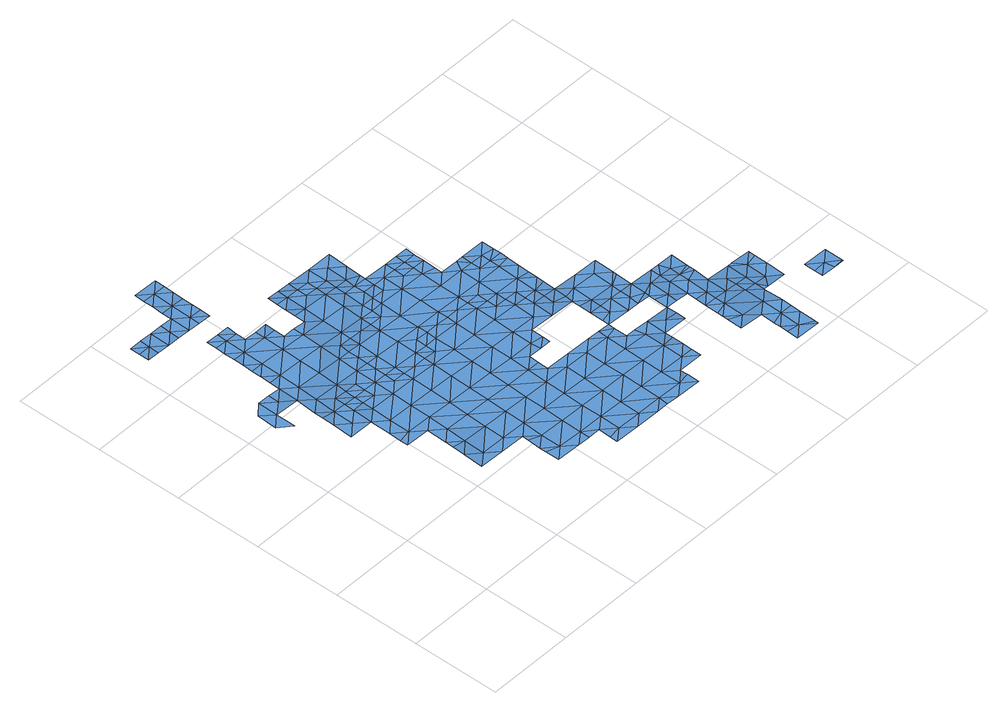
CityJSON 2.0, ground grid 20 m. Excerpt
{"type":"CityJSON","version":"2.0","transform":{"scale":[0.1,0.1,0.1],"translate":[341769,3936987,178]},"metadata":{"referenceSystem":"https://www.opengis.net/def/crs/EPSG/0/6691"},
"CityObjects":{
"waterbody1":{"type":"WaterBody","attributes":{"name":"5","class":"1140","function":"1","WaterBodyRiverFloodingRiskAttribute.description":"3","WaterBodyRiverFloodingRiskAttribute.rankOrg":"1","WaterBodyRiverFloodingRiskAttribute.adminType":"2","WaterBodyRiverFloodingRiskAttribute.scale":"L2"},"geometry":[{"type":"MultiSurface","lod":"1","boundaries":[[[0,1,2]],[[3,1,0]],[[0,4,3]],[[5,4,0]],[[6,5,0]],[[7,8,9]],[[10,4,5]],[[9,11,12]],[[7,13,8]],[[12,11,14]],[[5,15,10]],[[9,8,11]],[[16,17,18]],[[19,6,14]],[[18,17,20]],[[5,6,15]],[[21,11,8]],[[13,21,8]],[[22,17,16]],[[14,11,19]],[[23,13,20]],[[24,25,26]],[[27,15,6]],[[21,28,11]],[[20,17,23]],[[28,29,11]],[[11,29,19]],[[6,19,27]],[[26,30,31]],[[25,30,26]],[[32,21,13]],[[23,32,13]],[[30,33,31]],[[24,34,25]],[[27,35,15]],[[36,15,35]],[[22,37,17]],[[38,36,35]],[[30,39,33]],[[29,40,19]],[[33,39,22]],[[19,40,27]],[[35,41,38]],[[17,42,23]],[[43,21,32]],[[44,38,41]],[[34,45,25]],[[46,44,41]],[[39,37,22]],[[25,47,30]],[[41,48,46]],[[23,49,32]],[[48,50,51]],[[32,52,43]],[[45,47,25]],[[51,46,48]],[[42,17,37]],[[29,53,40]],[[30,47,39]],[[49,52,32]],[[27,40,54]],[[35,27,55]],[[56,57,58]],[[57,50,48]],[[56,50,57]],[[59,40,53]],[[39,60,37]],[[23,42,49]],[[34,61,45]],[[47,60,39]],[[27,54,55]],[[41,35,62]],[[63,58,57]],[[64,65,52]],[[62,35,55]],[[37,66,42]],[[59,67,40]],[[48,41,62]],[[49,64,52]],[[68,69,70]],[[60,66,37]],[[57,48,71]],[[65,64,59]],[[40,72,54]],[[73,68,70]],[[74,63,57]],[[61,75,45]],[[71,74,57]],[[76,47,45]],[[69,77,70]],[[78,49,42]],[[79,80,61]],[[64,67,59]],[[80,73,70]],[[79,73,80]],[[81,48,62]],[[71,48,81]],[[82,64,49]],[[54,83,55]],[[75,76,45]],[[84,63,74]],[[47,76,60]],[[40,67,72]],[[78,82,49]],[[42,66,85]],[[61,80,75]],[[82,86,64]],[[87,71,81]],[[86,88,64]],[[64,88,67]],[[89,80,70]],[[60,90,66]],[[62,55,83]],[[91,70,77]],[[42,85,78]],[[76,90,60]],[[54,72,83]],[[81,62,92]],[[83,93,62]],[[88,94,67]],[[89,75,80]],[[92,95,81]],[[94,96,67]],[[67,96,72]],[[95,97,81]],[[87,81,97]],[[90,98,66]],[[66,99,85]],[[100,82,78]],[[91,77,101]],[[92,62,93]],[[89,70,91]],[[102,103,72]],[[104,76,75]],[[72,96,102]],[[83,72,103]],[[85,105,78]],[[78,106,100]],[[101,107,91]],[[108,92,93]],[[99,66,98]],[[76,104,90]],[[75,89,109]],[[105,106,78]],[[104,75,109]],[[93,110,108]],[[111,112,107]],[[90,113,98]],[[93,83,114]],[[115,91,107]],[[85,99,105]],[[111,116,112]],[[83,103,114]],[[104,113,90]],[[117,110,93]],[[89,118,109]],[[116,119,112]],[[103,120,114]],[[89,91,118]],[[115,107,112]],[[113,121,98]],[[122,106,105]],[[93,114,117]],[[118,91,115]],[[123,105,99]],[[120,124,114]],[[99,98,123]],[[117,125,110]],[[126,115,112]],[[119,126,112]],[[127,113,104]],[[128,110,125]],[[129,109,118]],[[130,128,125]],[[122,105,131]],[[98,121,123]],[[104,109,127]],[[132,117,114]],[[133,114,124]],[[134,135,136]],[[127,109,129]],[[137,121,113]],[[136,130,134]],[[105,138,131]],[[130,125,134]],[[133,132,114]],[[126,139,115]],[[127,137,113]],[[140,125,117]],[[105,123,138]],[[141,133,124]],[[142,129,118]],[[143,135,134]],[[144,134,125]],[[119,145,126]],[[118,115,142]],[[137,146,121]],[[121,147,123]],[[140,144,125]],[[148,131,149]],[[150,143,134]],[[131,138,149]],[[146,147,121]],[[115,139,142]],[[141,151,133]],[[152,148,153]],[[140,117,132]],[[123,147,138]],[[134,144,150]],[[153,148,149]],[[127,154,137]],[[145,155,126]],[[156,143,150]],[[157,158,133]],[[133,158,132]],[[129,142,159]],[[133,151,157]],[[127,129,160]],[[161,146,137]],[[138,162,149]],[[139,126,155]],[[163,161,137]],[[164,144,140]],[[160,129,159]],[[127,160,154]],[[163,137,154]],[[158,165,132]],[[166,155,145]],[[167,162,138]],[[132,165,140]],[[153,149,168]],[[155,169,139]],[[139,170,142]],[[138,147,167]],[[171,164,140]],[[161,172,146]],[[149,162,168]],[[171,140,165]],[[173,155,166]],[[158,174,165]],[[159,142,170]],[[175,164,171]],[[139,169,170]],[[158,176,174]],[[147,177,167]],[[178,172,161]],[[147,146,177]],[[154,160,179]],[[180,168,162]],[[181,165,174]],[[173,182,155]],[[146,172,177]],[[183,179,160]],[[159,170,184]],[[160,159,183]],[[176,185,174]],[[185,181,174]],[[169,155,182]],[[162,186,180]],[[183,159,184]],[[185,176,187]],[[185,188,181]],[[167,177,189]],[[190,182,173]],[[162,167,191]],[[172,178,192]],[[192,178,193]],[[194,169,182]],[[177,172,195]],[[170,169,196]],[[195,172,192]],[[167,189,191]],[[186,162,191]],[[196,169,194]],[[184,170,196]],[[177,197,189]],[[198,194,182]],[[190,199,182]],[[179,183,200]],[[201,186,191]],[[199,198,182]],[[189,202,191]],[[177,195,197]],[[184,196,203]],[[183,184,204]],[[205,201,191]],[[197,206,189]],[[204,184,203]],[[207,196,194]],[[189,206,202]],[[191,202,205]],[[208,194,198]],[[200,183,204]],[[195,209,197]],[[201,205,210]],[[204,211,200]],[[212,202,206]],[[213,206,197]],[[207,194,208]],[[203,196,207]],[[204,203,214]],[[198,215,208]],[[216,211,204]],[[197,209,213]],[[216,204,214]],[[217,218,206]],[[219,203,207]],[[220,213,209]],[[206,213,217]],[[212,206,218]],[[214,203,219]],[[211,216,221]],[[222,208,215]],[[207,208,223]],[[223,208,222]],[[224,214,219]],[[223,225,207]],[[226,219,207]],[[209,227,220]],[[228,213,220]],[[226,207,225]],[[229,228,220]],[[224,219,230]],[[230,219,226]],[[231,220,227]],[[220,231,229]],[[232,230,226]],[[226,233,232]],[[232,234,230]],[[235,232,233]],[[232,235,234]]]}]},
"waterbody2":{"type":"WaterBody","attributes":{"name":"5","class":"1140","function":"1","WaterBodyRiverFloodingRiskAttribute.description":"3","WaterBodyRiverFloodingRiskAttribute.rankOrg":"2","WaterBodyRiverFloodingRiskAttribute.adminType":"2","WaterBodyRiverFloodingRiskAttribute.scale":"L2"},"geometry":[{"type":"MultiSurface","lod":"1","boundaries":[[[65,53,236]],[[53,29,236]],[[43,28,21]],[[28,236,29]],[[59,53,65]],[[28,43,236]],[[52,65,236]],[[43,52,236]]]}]},
"waterbody3":{"type":"WaterBody","attributes":{"name":"5","class":"1140","function":"1","WaterBodyRiverFloodingRiskAttribute.description":"3","WaterBodyRiverFloodingRiskAttribute.rankOrg":"1","WaterBodyRiverFloodingRiskAttribute.adminType":"2","WaterBodyRiverFloodingRiskAttribute.scale":"L2"},"geometry":[{"type":"MultiSurface","lod":"1","boundaries":[[[237,238,239]],[[240,239,238]],[[241,238,242]],[[243,244,245]],[[246,242,238]],[[247,245,248]],[[249,250,251]],[[252,253,251]],[[254,255,256]],[[257,258,252]],[[258,259,252]],[[259,253,252]],[[245,244,248]],[[244,257,252]],[[244,252,248]],[[248,252,251]],[[250,248,251]],[[247,242,245]],[[246,245,242]],[[243,245,246]],[[255,260,256]],[[261,251,253]],[[261,262,251]],[[263,254,256]],[[263,256,262]],[[237,246,238]],[[262,256,251]],[[256,249,251]],[[249,256,260]],[[241,264,238]],[[264,240,238]]]}]},
"waterbody4":{"type":"WaterBody","attributes":{"name":"5","class":"1140","function":"1","WaterBodyRiverFloodingRiskAttribute.description":"3","WaterBodyRiverFloodingRiskAttribute.rankOrg":"2","WaterBodyRiverFloodingRiskAttribute.adminType":"2","WaterBodyRiverFloodingRiskAttribute.scale":"L2"},"geometry":[{"type":"MultiSurface","lod":"1","boundaries":[[[265,175,266]],[[175,265,267]],[[150,268,156]],[[164,150,144]],[[267,265,269]],[[268,150,164]],[[164,175,268]],[[270,181,188]],[[267,156,268]],[[267,268,175]],[[181,270,266]],[[266,270,271]],[[165,181,171]],[[269,265,271]],[[266,175,171]],[[171,181,266]],[[271,265,266]]]}]},
"waterbody5":{"type":"WaterBody","attributes":{"name":"5","class":"1140","function":"1","WaterBodyRiverFloodingRiskAttribute.description":"3","WaterBodyRiverFloodingRiskAttribute.rankOrg":"2","WaterBodyRiverFloodingRiskAttribute.adminType":"2","WaterBodyRiverFloodingRiskAttribute.scale":"L2"},"geometry":[{"type":"MultiSurface","lod":"1","boundaries":[[[272,124,273]],[[141,124,272]],[[212,218,274]],[[275,274,218]],[[275,276,274]],[[94,277,96]],[[277,272,273]],[[278,152,279]],[[272,280,151]],[[153,279,152]],[[148,152,281]],[[122,281,106]],[[106,281,282]],[[86,282,88]],[[283,284,285]],[[275,286,287]],[[275,288,286]],[[288,275,289]],[[275,290,289]],[[290,291,289]],[[213,228,290]],[[217,213,290]],[[218,217,290]],[[286,292,287]],[[276,287,293]],[[294,293,287]],[[276,293,295]],[[295,284,283]],[[285,284,296]],[[284,297,296]],[[297,298,296]],[[299,298,297]],[[298,300,301]],[[300,302,301]],[[302,188,301]],[[100,86,82]],[[86,100,282]],[[100,106,282]],[[122,131,281]],[[281,131,148]],[[153,168,279]],[[279,168,303]],[[168,180,303]],[[180,186,303]],[[201,210,283]],[[210,205,274]],[[205,202,274]],[[283,186,201]],[[186,283,303]],[[303,280,279]],[[272,279,280]],[[272,278,279]],[[277,278,272]],[[282,278,277]],[[282,281,278]],[[278,281,152]],[[282,277,88]],[[94,88,277]],[[102,96,273]],[[96,277,273]],[[102,273,103]],[[120,103,273]],[[141,272,151]],[[157,151,304]],[[151,280,304]],[[280,303,285]],[[305,306,297]],[[305,297,307]],[[307,295,308]],[[309,308,295]],[[308,309,310]],[[292,311,294]],[[301,188,185]],[[298,301,296]],[[285,296,280]],[[303,283,285]],[[283,210,276]],[[210,274,276]],[[275,218,290]],[[202,212,274]],[[296,304,280]],[[187,304,296]],[[276,295,283]],[[187,176,304]],[[187,301,185]],[[301,187,296]],[[176,157,304]],[[157,176,158]],[[275,287,276]],[[124,120,273]],[[306,299,297]],[[284,307,297]],[[307,284,295]],[[293,309,295]],[[292,294,287]],[[229,291,290]],[[290,228,229]]]}]},
"waterbody6":{"type":"WaterBody","attributes":{"name":"5","class":"1140","function":"1","WaterBodyRiverFloodingRiskAttribute.description":"3","WaterBodyRiverFloodingRiskAttribute.rankOrg":"3","WaterBodyRiverFloodingRiskAttribute.adminType":"2","WaterBodyRiverFloodingRiskAttribute.scale":"L2"},"geometry":[{"type":"MultiSurface","lod":"1","boundaries":[[[299,300,298]],[[312,300,299]],[[313,314,315]],[[312,302,300]],[[299,306,312]],[[315,312,306]],[[315,314,312]],[[312,314,302]]]}]},
"waterbody7":{"type":"WaterBody","attributes":{"name":"5","class":"1140","function":"1","WaterBodyRiverFloodingRiskAttribute.description":"3","WaterBodyRiverFloodingRiskAttribute.rankOrg":"1","WaterBodyRiverFloodingRiskAttribute.adminType":"2","WaterBodyRiverFloodingRiskAttribute.scale":"L2"},"geometry":[{"type":"MultiSurface","lod":"1","boundaries":[[[316,317,318]],[[316,221,317]],[[319,320,321]],[[322,318,317]],[[323,322,317]],[[323,317,324]],[[317,221,324]],[[325,319,321]],[[326,323,325]],[[319,325,324]],[[325,321,327]],[[325,327,326]],[[325,323,324]]]}]},
"waterbody8":{"type":"WaterBody","attributes":{"name":"5","class":"1140","function":"1","WaterBodyRiverFloodingRiskAttribute.description":"3","WaterBodyRiverFloodingRiskAttribute.rankOrg":"3","WaterBodyRiverFloodingRiskAttribute.adminType":"2","WaterBodyRiverFloodingRiskAttribute.scale":"L2"},"geometry":[{"type":"MultiSurface","lod":"1","boundaries":[[[294,328,293]],[[309,328,310]],[[329,294,311]],[[294,329,328]],[[328,329,330]],[[309,293,328]],[[330,310,328]]]}]},
"waterbody9":{"type":"WaterBody","attributes":{"name":"5","class":"1140","function":"1","WaterBodyRiverFloodingRiskAttribute.description":"3","WaterBodyRiverFloodingRiskAttribute.rankOrg":"2","WaterBodyRiverFloodingRiskAttribute.adminType":"2","WaterBodyRiverFloodingRiskAttribute.scale":"L2"},"geometry":[{"type":"MultiSurface","lod":"1","boundaries":[[[331,332,323]],[[331,326,327]],[[333,334,331]],[[327,333,331]],[[322,323,332]],[[334,335,336]],[[336,335,337]],[[337,338,336]],[[338,332,331]],[[336,331,334]],[[336,338,331]],[[326,331,323]],[[322,332,318]],[[332,339,318]],[[231,338,229]],[[338,337,229]],[[338,231,227]],[[338,227,332]],[[339,332,227]]]}]},
"waterbody10":{"type":"WaterBody","attributes":{"name":"5","class":"1140","function":"1","WaterBodyRiverFloodingRiskAttribute.description":"3","WaterBodyRiverFloodingRiskAttribute.rankOrg":"1","WaterBodyRiverFloodingRiskAttribute.adminType":"2","WaterBodyRiverFloodingRiskAttribute.scale":"L2"},"geometry":[{"type":"MultiSurface","lod":"1","boundaries":[[[340,341,342]],[[343,344,340]],[[340,344,345]],[[346,347,348]],[[349,348,350]],[[341,340,351]],[[352,353,354]],[[355,356,351]],[[356,355,353]],[[357,358,359]],[[355,350,353]],[[353,350,354]],[[360,354,348]],[[361,354,360]],[[362,355,345]],[[345,355,340]],[[343,340,342]],[[351,340,355]],[[357,349,358]],[[357,363,349]],[[348,349,363]],[[352,354,361]],[[354,350,348]],[[350,364,349]],[[358,349,364]],[[350,365,364]],[[366,365,350]],[[355,362,366]],[[355,366,350]],[[367,348,363]],[[367,346,348]],[[360,348,347]]]}]},
"waterbody11":{"type":"WaterBody","attributes":{"name":"5","class":"1140","function":"1","WaterBodyRiverFloodingRiskAttribute.description":"3","WaterBodyRiverFloodingRiskAttribute.rankOrg":"3","WaterBodyRiverFloodingRiskAttribute.adminType":"2","WaterBodyRiverFloodingRiskAttribute.scale":"L2"},"geometry":[{"type":"MultiSurface","lod":"1","boundaries":[[[368,369,370]],[[371,372,373]],[[374,368,375]],[[370,371,373]],[[370,373,368]],[[371,370,376]],[[372,375,373]],[[375,368,373]]]}]},
"waterbody12":{"type":"WaterBody","attributes":{"name":"5","class":"1140","function":"1","WaterBodyRiverFloodingRiskAttribute.description":"3","WaterBodyRiverFloodingRiskAttribute.rankOrg":"2","WaterBodyRiverFloodingRiskAttribute.adminType":"2","WaterBodyRiverFloodingRiskAttribute.scale":"L2"},"geometry":[{"type":"MultiSurface","lod":"1","boundaries":[[[320,377,378]],[[321,320,378]],[[321,378,327]],[[368,374,378]],[[357,359,379]],[[379,359,380]],[[381,380,359]],[[378,377,369]],[[382,381,383]],[[384,383,381]],[[385,386,387]],[[388,389,390]],[[380,381,382]],[[386,389,388]],[[378,374,327]],[[388,387,386]],[[377,391,387]],[[377,387,369]],[[369,387,388]],[[370,369,388]],[[390,370,388]],[[376,370,390]],[[363,379,389]],[[386,363,389]],[[367,363,386]],[[386,346,367]],[[368,378,369]],[[385,346,386]],[[392,393,394]],[[392,381,393]],[[394,393,395]],[[358,395,393]],[[358,364,395]],[[359,358,393]],[[363,357,379]],[[379,380,389]],[[359,393,381]],[[384,381,392]],[[377,234,391]],[[396,234,377]],[[396,377,320]]]}]},
"waterbody13":{"type":"WaterBody","attributes":{"name":"5","class":"1140","function":"1","WaterBodyRiverFloodingRiskAttribute.description":"3","WaterBodyRiverFloodingRiskAttribute.rankOrg":"2","WaterBodyRiverFloodingRiskAttribute.adminType":"2","WaterBodyRiverFloodingRiskAttribute.scale":"L2"},"geometry":[{"type":"MultiSurface","lod":"1","boundaries":[[[397,398,399]],[[398,400,399]],[[397,401,398]],[[402,400,398]],[[398,403,402]],[[401,397,404]],[[401,403,398]]]}]}
},
"vertices":[
[53,577,56],[25,554,56],[53,531,56],[26,600,57],[54,623,56],[82,599,55],[110,576,53],[108,437,48],[136,460,48],[109,483,49],[83,623,55],[137,506,49],[109,510,50],[164,436,47],[109,530,51],[111,622,54],[163,344,46],[191,366,46],[163,361,46],[138,552,51],[164,390,46],[165,482,48],[219,343,45],[192,413,46],[217,204,40],[246,227,40],[218,250,42],[139,598,53],[166,505,48],[166,529,49],[246,273,42],[218,278,43],[193,459,46],[219,296,43],[274,203,40],[140,645,54],[111,645,55],[248,365,45],[112,668,55],[247,319,44],[195,551,49],[141,691,54],[249,412,45],[193,482,47],[112,691,55],[302,226,40],[113,714,55],[303,272,41],[141,737,55],[250,458,46],[113,761,56],[113,738,56],[222,481,47],[194,528,48],[196,597,51],[196,644,52],[114,784,56],[142,783,55],[114,807,56],[223,528,47],[304,318,42],[330,202,39],[197,690,53],[143,806,55],[251,504,46],[222,504,47],[305,364,43],[251,550,47],[329,141,38],[329,110,38],[357,132,38],[170,760,54],[252,596,48],[329,156,38],[170,783,54],[359,225,39],[360,271,40],[385,109,37],[306,457,45],[330,188,39],[358,178,38],[198,736,53],[278,480,46],[253,643,50],[171,806,55],[306,411,44],[279,503,46],[198,759,53],[279,527,46],[415,177,37],[361,317,41],[414,131,37],[226,712,52],[254,689,51],[280,550,46],[226,736,52],[280,573,47],[227,759,53],[361,363,42],[362,410,43],[307,480,45],[414,108,37],[280,596,47],[281,619,48],[416,270,39],[363,456,43],[335,479,44],[442,108,37],[254,712,51],[416,224,38],[283,711,50],[441,79,37],[470,84,37],[417,316,40],[310,642,47],[471,130,37],[441,61,37],[310,688,48],[471,176,37],[498,60,36],[309,618,47],[418,362,41],[363,479,44],[419,408,42],[338,618,46],[311,734,49],[526,83,36],[473,269,38],[283,735,50],[472,223,38],[283,758,51],[392,478,43],[367,687,46],[366,641,44],[312,780,50],[284,804,52],[284,781,51],[474,315,39],[420,455,42],[527,129,36],[368,733,47],[366,617,44],[528,175,36],[312,803,51],[340,757,49],[554,59,36],[475,361,40],[475,407,41],[392,501,43],[420,501,42],[340,780,49],[394,617,43],[393,525,43],[421,524,42],[502,291,38],[583,82,36],[341,803,50],[395,640,44],[395,663,44],[529,222,37],[530,268,37],[503,338,39],[477,500,42],[502,315,39],[368,756,48],[396,709,45],[581,59,36],[476,454,41],[449,524,42],[584,128,36],[585,174,36],[396,733,46],[531,360,39],[611,58,35],[424,686,44],[397,756,47],[423,663,43],[532,406,40],[534,337,39],[558,290,37],[478,523,42],[424,709,44],[640,81,35],[586,267,36],[585,221,36],[452,685,43],[506,523,41],[452,662,43],[452,708,44],[533,453,41],[668,57,35],[534,499,41],[560,355,39],[559,337,39],[640,127,35],[560,383,39],[641,173,35],[589,405,39],[668,104,34],[668,85,35],[615,289,36],[534,522,41],[562,475,41],[642,220,35],[643,266,35],[562,498,41],[590,452,40],[698,172,34],[697,126,34],[617,382,38],[562,522,41],[644,289,35],[590,475,40],[618,428,39],[671,242,34],[725,103,34],[671,273,34],[618,451,39],[618,474,40],[699,219,33],[645,404,37],[672,288,34],[725,126,34],[726,149,34],[694,242,33],[726,175,33],[727,195,32],[673,381,35],[646,428,38],[674,427,37],[728,241,32],[674,399,36],[755,218,31],[783,194,31],[784,240,29],[784,216,30],
[194,505,47],
[30,855,58],[30,878,59],[2,855,59],[2,878,59],[31,901,59],[59,900,58],[87,854,57],[115,853,57],[87,877,58],[58,854,58],[88,900,58],[116,899,57],[117,946,58],[116,922,58],[145,922,57],[144,876,56],[173,898,56],[174,991,57],[118,992,59],[145,968,58],[143,853,56],[172,852,55],[172,875,56],[117,969,58],[173,921,56],[173,945,57],[174,968,57],[3,901,59],
[425,778,47],[425,732,45],[397,802,47],[369,779,48],[454,801,47],[453,721,44],[453,755,46],
[365,594,44],[309,595,46],[590,498,41],[647,497,40],[591,544,41],[308,549,46],[365,548,44],[421,547,42],[422,593,42],[364,502,44],[307,503,45],[535,545,41],[535,591,41],[479,592,42],[676,520,40],[648,543,41],[675,493,40],[675,473,39],[646,451,39],[675,456,38],[676,547,41],[620,567,41],[648,566,41],[592,590,41],[480,639,42],[536,638,41],[508,661,42],[537,661,42],[509,684,42],[480,685,43],[509,707,42],[478,546,42],[423,640,43],[564,632,41],[565,660,42],[564,614,41],[605,613,41],[620,590,41],[621,613,41],[677,566,41],
[537,684,42],[566,706,42],[539,707,42],[565,684,42],
[672,304,34],[700,311,33],[673,335,34],[754,287,31],[785,286,29],[785,297,30],[701,334,33],[729,334,32],[728,287,32],[757,310,31],[757,333,32],[786,333,31],
[649,589,41],[677,583,41],[677,612,41],
[758,356,32],[701,357,34],[786,371,32],[787,379,32],[787,425,33],[759,402,33],[731,426,34],[702,403,35],[673,363,35],
[922,30,19],[894,33,19],[893,7,19],[950,6,19],[950,14,19],[951,52,19],[840,193,25],[839,162,25],[868,169,25],[925,168,20],[924,122,20],[894,53,20],[838,101,25],[895,100,21],[867,123,25],[923,76,20],[894,67,20],[925,191,21],[953,168,18],[953,191,19],[839,147,25],[839,136,25],[951,75,20],[897,192,23],[952,145,18],[952,144,18],[952,99,20],[868,192,25],
[842,309,28],[842,285,27],[870,285,26],[898,292,26],[899,331,27],[870,308,27],[842,332,28],[861,331,28],[898,284,26],
[813,263,28],[814,309,29],[925,215,21],[954,237,19],[982,214,17],[964,237,19],[1011,236,17],[1010,220,17],[840,217,26],[869,216,25],[841,239,26],[870,262,26],[897,238,24],[898,272,26],[811,240,28],[1010,190,17],[981,167,16],[1009,144,16],[964,145,18],[785,272,29],
[1098,96,3],[1094,119,3],[1065,97,3],[1065,116,3],[1122,98,3],[1066,143,3],[1122,142,3],[1122,96,3]
]}
